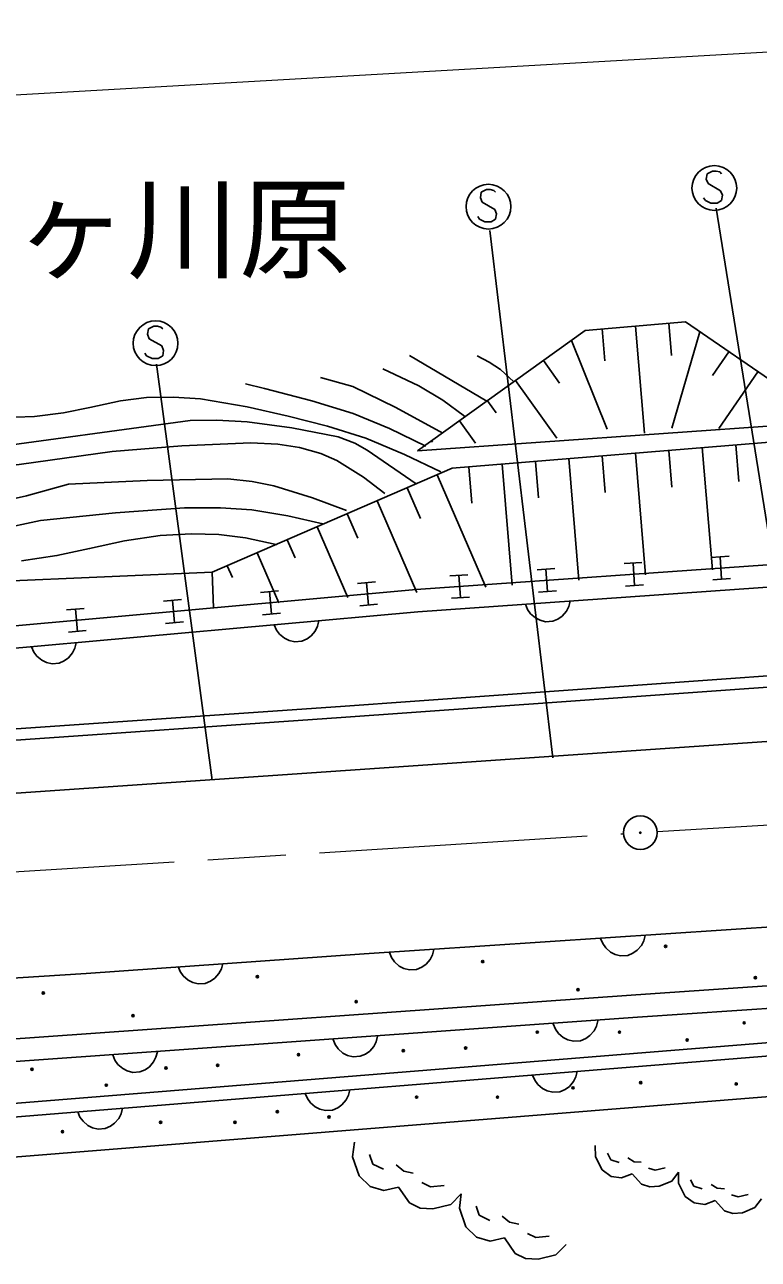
# Model space of a CAD drawing. Units: millimetres, scale not verified. Extents: x 40000 to 680000, y 20000 to 380000.
# Drawn here: x 244433 to 277230, y 278222 to 333384 of the extents above; entities that cross this region are included whole.
import ezdxf
from ezdxf.enums import TextEntityAlignment as Align

# ---------------------------------------------------------------- set-up
doc = ezdxf.new("R2010")
doc.units = ezdxf.units.MM
doc.header["$LTSCALE"] = 1000
doc.linetypes.add('CHAIN', pattern=[18.5, 12, -1.5, 3.5, -1.5])
for name, color, linetype, lineweight in [('M-BGD', 7, 'Continuous', 25), ('M-BGD-EXST', 7, 'Continuous', 25), ('M-BMK', 2, 'CHAIN', 13), ('M-BMK-SRVR', 3, 'Continuous', 25), ('M-STR-HTXT', 7, 'Continuous', 13), ('M-STR-STRC', 7, 'Continuous', 25)]:
    doc.layers.add(name, color=color, linetype=linetype, lineweight=lineweight)
doc.layers.add('M-BMK-HTXT', color=7, linetype='Continuous')
doc.styles.add('ＭＳ ゴシック', font='')
doc.styles.get('ＭＳ ゴシック').set_extended_font_data('MS Gothic')

msp = doc.modelspace()

# ---------------------------------------------------------------- linework, layer by layer
at = {"layer": 'M-BGD'}
for p, q in [((269497, 319727), (273970, 320112)), ((273224, 320048), (273349, 318602)), ((273970, 320112), (280462, 315640)), ((261995, 314341), (269497, 319727)), ((270243, 319791), (270365, 318369)), ((271733, 319920), (272145, 315140)), ((274619, 319665), (273362, 315358)), ((268872, 319278), (270480, 315313)), ((265095, 316562), (261632, 318611)), ((267622, 318381), (268347, 317371)), ((275917, 318770), (275183, 317705)), ((277216, 317876), (275469, 315340)), ((266371, 317483), (268223, 314904)), ((265121, 316585), (265507, 316048)), ((280462, 315640), (261995, 314341)), ((263871, 315688), (264590, 314686)), ((262620, 314790), (262666, 314726)), ((278454, 314794), (263546, 313566)), ((274727, 314487), (275177, 309024)), ((276218, 314610), (276353, 312968)), ((267273, 313873), (267407, 312248)), ((268764, 313995), (269211, 308571)), ((270254, 314118), (270389, 312488)), ((271745, 314241), (272194, 308798)), ((273236, 314364), (273371, 312728)), ((263546, 313566), (252815, 308923)), ((264291, 313627), (264424, 312008)), ((265782, 313750), (266227, 308345)), ((262875, 313275), (265047, 308255)), ((261534, 312695), (262125, 311328)), ((260192, 312115), (261964, 308021)), ((258851, 311534), (259322, 310445)), ((257510, 310954), (258880, 307787)), ((256169, 310373), (256519, 309562)), ((254827, 309793), (255797, 307553)), ((261932, 308147), (285288, 309792)), ((275122, 309577), (275920, 309633)), ((275521, 309605), (275591, 308608)), ((252815, 308923), (239298, 308336)), ((252815, 308923), (252869, 307331)), ((253486, 309213), (253717, 308680)), ((267337, 309029), (268135, 309085)), ((267736, 309057), (267806, 308059)), ((271229, 309303), (272027, 309359)), ((271628, 309331), (271699, 308333)), ((259319, 308413), (260116, 308485)), ((259717, 308449), (259807, 307453)), ((285237, 308786), (262012, 307150)), ((263444, 308755), (264242, 308811)), ((263843, 308783), (263914, 307785)), ((272098, 308362), (271300, 308305)), ((275990, 308636), (275192, 308579)), ((240235, 306184), (261932, 308147)), ((254980, 308020), (255776, 308092)), ((255378, 308056), (255468, 307060)), ((264313, 307813), (263515, 307757)), ((268205, 308087), (267407, 308031)), ((246301, 307235), (247097, 307307)), ((246699, 307271), (246789, 306275)), ((250640, 307628), (251437, 307700)), ((251038, 307664), (251129, 306668)), ((260206, 307489), (259409, 307417)), ((266821, 307489), (266918, 307255)), ((266918, 307255), (267051, 307064)), ((268648, 307176), (268753, 307384)), ((268753, 307384), (268816, 307629)), ((262012, 307150), (240314, 305187)), ((251527, 306704), (250730, 306632)), ((255866, 307096), (255070, 307024)), ((257526, 306503), (257584, 306749)), ((267051, 307064), (267265, 306878)), ((267265, 306878), (267473, 306773)), ((267473, 306773), (267718, 306710)), ((267718, 306710), (268037, 306732)), ((268037, 306732), (268271, 306829)), ((268271, 306829), (268462, 306963)), ((268462, 306963), (268648, 307176)), ((247188, 306311), (246391, 306239)), ((255592, 306569), (255693, 306337)), ((255693, 306337), (255831, 306149)), ((257243, 306076), (257424, 306293)), ((257424, 306293), (257526, 306503)), ((246676, 305522), (246734, 305768)), ((255831, 306149), (256048, 305968)), ((256048, 305968), (256258, 305866)), ((256258, 305866), (256504, 305808)), ((256504, 305808), (256823, 305837)), ((256823, 305837), (257055, 305939)), ((257055, 305939), (257243, 306076)), ((244742, 305588), (244844, 305356)), ((244844, 305356), (244981, 305168)), ((244981, 305168), (245198, 304987)), ((246205, 304957), (246394, 305095)), ((246394, 305095), (246575, 305312)), ((246575, 305312), (246676, 305522)), ((245198, 304987), (245408, 304885)), ((245408, 304885), (245655, 304827)), ((245655, 304827), (245973, 304856)), ((245973, 304856), (246205, 304957)), ((258552, 302928), (278785, 304372)), ((258587, 302429), (278822, 303873)), ((224063, 300528), (258552, 302928)), ((224072, 300028), (258587, 302429)), ((259607, 291873), (285339, 293565)), ((270178, 292561), (270274, 292327)), ((272003, 292241), (272110, 292448)), ((272110, 292448), (272174, 292693)), ((247178, 290990), (259607, 291873)), ((260736, 291936), (260832, 291701)), ((262561, 291616), (262668, 291823)), ((262668, 291823), (262731, 292068)), ((270274, 292327), (270407, 292135)), ((270407, 292135), (270619, 291949)), ((270619, 291949), (270827, 291842)), ((270827, 291842), (271072, 291778)), ((271391, 291799), (271625, 291895)), ((271625, 291895), (271817, 292028)), ((271817, 292028), (272003, 292241)), ((251294, 291310), (251389, 291076)), ((253225, 291198), (253289, 291443)), ((260832, 291701), (260964, 291510)), ((260964, 291510), (261177, 291323)), ((261177, 291323), (261385, 291217)), ((261949, 291174), (262183, 291270)), ((262183, 291270), (262375, 291403)), ((262375, 291403), (262561, 291616)), ((271072, 291778), (271391, 291799)), ((228686, 289814), (247178, 290990)), ((251389, 291076), (251522, 290885)), ((251522, 290885), (251735, 290698)), ((252741, 290645), (252933, 290778)), ((252933, 290778), (253119, 290990)), ((253119, 290990), (253225, 291198)), ((261385, 291217), (261630, 291153)), ((261630, 291153), (261949, 291174)), ((283736, 290847), (271754, 290040)), ((251735, 290698), (251943, 290592)), ((251943, 290592), (252187, 290528)), ((252187, 290528), (252507, 290549)), ((252507, 290549), (252741, 290645)), ((271754, 290040), (224672, 286688)), ((283832, 289851), (271823, 289043)), ((242674, 285081), (293499, 289186)), ((271823, 289043), (224750, 285691)), ((242721, 284482), (293547, 288588)), ((268064, 288741), (268161, 288507)), ((268161, 288507), (268294, 288316)), ((269890, 288429), (269996, 288637)), ((269996, 288637), (270059, 288882)), ((258217, 288048), (258314, 287814)), ((260149, 287943), (260212, 288188)), ((268294, 288316), (268508, 288131)), ((268508, 288131), (268716, 288025)), ((268716, 288025), (268961, 287962)), ((268961, 287962), (269280, 287985)), ((269280, 287985), (269514, 288081)), ((269514, 288081), (269705, 288215)), ((269705, 288215), (269890, 288429)), ((250302, 287250), (250365, 287495)), ((258314, 287814), (258447, 287623)), ((258447, 287623), (258661, 287437)), ((258661, 287437), (258869, 287332)), ((259667, 287388), (259858, 287522)), ((259858, 287522), (260043, 287735)), ((260043, 287735), (260149, 287943)), ((300145, 287284), (206797, 279816)), ((248370, 287354), (248467, 287120)), ((248467, 287120), (248600, 286929)), ((248600, 286929), (248814, 286744)), ((250011, 286828), (250197, 287042)), ((250197, 287042), (250302, 287250)), ((258869, 287332), (259114, 287269)), ((259114, 287269), (259433, 287291)), ((259433, 287291), (259667, 287388)), ((248814, 286744), (249022, 286638)), ((249022, 286638), (249267, 286575)), ((249267, 286575), (249586, 286598)), ((249586, 286598), (249820, 286694)), ((249820, 286694), (250011, 286828)), ((267137, 286455), (267236, 286222)), ((268967, 286161), (269070, 286370)), ((269070, 286370), (269131, 286616)), ((258905, 285549), (258965, 285795)), ((267236, 286222), (267372, 286032)), ((267372, 286032), (267588, 285849)), ((267588, 285849), (267797, 285745)), ((267797, 285745), (268042, 285685)), ((268361, 285711), (268594, 285810)), ((268594, 285810), (268784, 285946)), ((268784, 285946), (268967, 286161)), ((256972, 285634), (257071, 285401)), ((257071, 285401), (257207, 285211)), ((257207, 285211), (257422, 285028)), ((258618, 285124), (258802, 285340)), ((258802, 285340), (258905, 285549)), ((268042, 285685), (268361, 285711)), ((246807, 284812), (246906, 284580)), ((248636, 284519), (248740, 284728)), ((248740, 284728), (248800, 284974)), ((257422, 285028), (257631, 284924)), ((257631, 284924), (257877, 284864)), ((257877, 284864), (258196, 284890)), ((258196, 284890), (258429, 284989)), ((258429, 284989), (258618, 285124)), ((246906, 284580), (247041, 284390)), ((247041, 284390), (247257, 284207)), ((247257, 284207), (247466, 284103)), ((247466, 284103), (247711, 284043)), ((248030, 284069), (248263, 284168)), ((248263, 284168), (248453, 284303)), ((248453, 284303), (248636, 284519)), ((247711, 284043), (248030, 284069)), ((259181, 283459), (259095, 282794)), ((269940, 283301), (269947, 282807)), ((259095, 282794), (259391, 281945)), ((259852, 282899), (260000, 282474)), ((260000, 282474), (260477, 282244)), ((261044, 282441), (261379, 282161)), ((269947, 282807), (270250, 282219)), ((270487, 282962), (270639, 282668)), ((270639, 282668), (271011, 282550)), ((271403, 282752), (271676, 282583)), ((271676, 282583), (271997, 282562)), ((259391, 281945), (259871, 281477)), ((261379, 282161), (261807, 282072)), ((270250, 282219), (270649, 281928)), ((270649, 281928), (271118, 281860)), ((271118, 281860), (271585, 282039)), ((271585, 282039), (272010, 281576)), ((272321, 282295), (272619, 282200)), ((272619, 282200), (273061, 282305)), ((273365, 281717), (273656, 282115)), ((273656, 282115), (273662, 281622)), ((259871, 281477), (260490, 281296)), ((260490, 281296), (261152, 281447)), ((261152, 281447), (261635, 280742)), ((262192, 281650), (262574, 281466)), ((262574, 281466), (263189, 281522)), ((272010, 281576), (272381, 281457)), ((272381, 281457), (272800, 281487)), ((272800, 281487), (273365, 281717)), ((273662, 281622), (273966, 281034)), ((274203, 281777), (274354, 281483)), ((274354, 281483), (274726, 281364)), ((275118, 281566), (275392, 281397)), ((275392, 281397), (275713, 281377)), ((263485, 280672), (263953, 281153)), ((263953, 281153), (263869, 280500)), ((273966, 281034), (274364, 280743)), ((274834, 280675), (275300, 280853)), ((275300, 280853), (275725, 280390)), ((276037, 281109), (276334, 281015)), ((276334, 281015), (276777, 281119)), ((277080, 280531), (277371, 280929)), ((261635, 280742), (262113, 280512)), ((262113, 280512), (262682, 280472)), ((262682, 280472), (263485, 280672)), ((263869, 280500), (264159, 279667)), ((264611, 280603), (264757, 280187)), ((274364, 280743), (274834, 280675)), ((275725, 280390), (276097, 280271)), ((276097, 280271), (276516, 280302)), ((276516, 280302), (277080, 280531)), ((264757, 280187), (265225, 279960)), ((265780, 280154), (266110, 279879)), ((266110, 279879), (266529, 279792)), ((264159, 279667), (264630, 279208)), ((264630, 279208), (265237, 279030)), ((265237, 279030), (265886, 279178)), ((265886, 279178), (266361, 278487)), ((266907, 279378), (267282, 279197)), ((267282, 279197), (267886, 279252)), ((268176, 278418), (268635, 278890)), ((266361, 278487), (266829, 278261)), ((266829, 278261), (267388, 278222)), ((267388, 278222), (268176, 278418))]:
    msp.add_line(p, q, dxfattribs=at)
for points in [[(266297, 317431), (265704, 317971), (265191, 318313), (264666, 318582)], [(260540, 312442), (259573, 313172), (258387, 313910), (257676, 314221), (256712, 314497), (255743, 314648), (254543, 314706), (251462, 314567), (248342, 314314), (244183, 313729), (240082, 313260), (238482, 313201), (236906, 313242), (235510, 313372), (233961, 313635), (231827, 314173), (229718, 314576), (228531, 314753), (227535, 314999), (226412, 315425), (225247, 315987), (222068, 317814)], [(225574, 317839), (229291, 316360), (232936, 315017), (234179, 314670), (235751, 314356), (237144, 314197), (238468, 314147), (240267, 314211), (242199, 314386), (251833, 315693), (253030, 315720), (254381, 315637), (256370, 315366), (258452, 314975), (259189, 314691), (259739, 314375), (261939, 312864)], [(264090, 315896), (263122, 316608), (262054, 317251), (260444, 318006)], [(258813, 311674), (257295, 312245), (255572, 312775), (254602, 312975), (253516, 313087), (249905, 313020), (246396, 312854), (244514, 312329), (242388, 311850), (240105, 311770), (237700, 311790), (236522, 311995), (235360, 312308), (233490, 312928), (231463, 313476), (228869, 313692), (226476, 314016), (224368, 314676), (222297, 315452), (221684, 315800), (220901, 316406), (219861, 317431)], [(263035, 313401), (261411, 314187), (259681, 314909), (257968, 315450), (256218, 315890), (254381, 316306), (252289, 316663), (251088, 316746), (249886, 316720), (248722, 316571), (247351, 316286), (246175, 316044), (244869, 315882), (242303, 315792), (239811, 315821), (237448, 316242), (235233, 316522), (234046, 316690), (232910, 316965), (231374, 317527)], [(262363, 314552), (260743, 315342), (259115, 316009), (257277, 316581), (255147, 317131), (254304, 317335)], [(263131, 315128), (261024, 316277), (259106, 317212), (257662, 317623)], [(257765, 311079), (256204, 311437), (254581, 311701), (253183, 311801), (251579, 311799), (248491, 311578), (245146, 311230), (243177, 310810)], [(244292, 309431), (245875, 309663), (247331, 309974), (248892, 310319), (250488, 310566), (251888, 310642), (253120, 310600), (254303, 310450), (255672, 310156), (255712, 310147)]]:
    msp.add_lwpolyline(points, dxfattribs=at)
for centre, radius in [((273085, 292203), 50), ((273085, 292203), 30), ((273085, 292203), 10), ((264912, 291526), 50), ((264912, 291526), 30), ((264912, 291526), 10), ((254838, 290849), 50), ((254838, 290849), 30), ((254838, 290849), 10), ((277099, 290801), 50), ((277099, 290801), 30), ((277099, 290801), 10), ((245263, 290124), 50), ((245263, 290124), 30), ((269168, 290269), 50), ((269168, 290269), 30), ((269168, 290269), 10), ((245263, 290124), 10), ((259254, 289737), 50), ((259254, 289737), 30), ((259254, 289737), 10), ((249277, 289108), 50), ((249277, 289108), 30), ((249277, 289108), 10), ((276598, 288787), 50), ((276598, 288787), 30), ((276598, 288787), 10), ((267348, 288372), 50), ((267348, 288372), 30), ((267348, 288372), 10), ((271024, 288372), 50), ((271024, 288372), 30), ((271024, 288372), 10), ((274048, 288016), 50), ((274048, 288016), 30), ((274048, 288016), 10), ((256676, 287364), 50), ((261360, 287542), 50), ((261360, 287542), 30), ((261360, 287542), 10), ((264147, 287661), 50), ((264147, 287661), 30), ((264147, 287661), 10), ((253060, 286890), 50), ((253060, 286890), 30), ((253060, 286890), 10), ((256676, 287364), 30), ((256676, 287364), 10), ((244759, 286712), 50), ((244759, 286712), 30), ((244759, 286712), 10), ((250748, 286771), 50), ((250748, 286771), 30), ((250748, 286771), 10), ((248080, 286001), 50), ((248080, 286001), 30), ((248080, 286001), 10), ((268949, 285882), 50), ((268949, 285882), 30), ((268949, 285882), 10), ((271973, 286119), 50), ((271973, 286119), 30), ((271973, 286119), 10), ((276242, 286060), 50), ((276242, 286060), 30), ((276242, 286060), 10), ((261953, 285467), 50), ((261953, 285467), 30), ((261953, 285467), 10), ((265570, 285467), 50), ((265570, 285467), 30), ((265570, 285467), 10), ((255728, 284815), 50), ((255728, 284815), 30), ((255728, 284815), 10), ((250510, 284340), 50), ((250510, 284340), 30), ((250510, 284340), 10), ((253831, 284340), 50), ((253831, 284340), 30), ((253831, 284340), 10), ((258040, 284578), 50), ((258040, 284578), 30), ((258040, 284578), 10), ((246123, 283925), 50), ((246123, 283925), 30), ((246123, 283925), 10)]:
    msp.add_circle(centre, radius, dxfattribs=at)
at = {"layer": 'M-BGD-EXST'}
for p, q in [((274944, 326726), (274904, 326486)), ((275184, 326846), (274944, 326726)), ((275344, 326846), (275184, 326846)), ((275504, 326806), (275344, 326846)), ((275584, 326726), (275504, 326806)), ((265086, 326014), (264846, 325894)), ((265246, 326014), (265086, 326014)), ((265406, 325974), (265246, 326014)), ((274904, 326486), (274984, 326286)), ((274984, 326286), (275544, 325966)), ((264846, 325894), (264806, 325654)), ((264806, 325654), (264886, 325454)), ((265486, 325894), (265406, 325974)), ((274864, 325526), (274784, 325646)), ((275104, 325406), (274864, 325526)), ((275584, 325526), (275384, 325406)), ((275544, 325966), (275624, 325766)), ((275624, 325766), (275584, 325526)), ((264886, 325454), (265446, 325134)), ((265446, 325134), (265526, 324934)), ((265526, 324934), (265486, 324694)), ((275384, 325406), (275104, 325406)), ((275348, 325181), (279165, 301369)), ((264766, 324694), (264686, 324814)), ((265006, 324574), (264766, 324694)), ((265286, 324574), (265006, 324574)), ((265486, 324694), (265286, 324574)), ((268047, 300623), (265226, 324186)), ((249965, 319792), (249925, 319552)), ((249925, 319552), (250005, 319352)), ((250205, 319912), (249965, 319792)), ((250365, 319912), (250205, 319912)), ((250525, 319872), (250365, 319912)), ((250605, 319792), (250525, 319872)), ((250005, 319352), (250565, 319032)), ((250565, 319032), (250645, 318832)), ((249885, 318592), (249805, 318712)), ((250125, 318472), (249885, 318592)), ((250405, 318472), (250125, 318472)), ((250605, 318592), (250405, 318472)), ((250645, 318832), (250605, 318592)), ((250326, 318212), (252815, 299627))]:
    msp.add_line(p, q, dxfattribs=at)
for centre in [(275264, 326086), (265166, 325254), (250285, 319152)]:
    msp.add_circle(centre, 1000, dxfattribs=at)
at = {"layer": 'M-BMK'}
for p, q in [((272705, 297329), (325027, 300548)), ((202217, 292926), (271208, 297237))]:
    msp.add_line(p, q, dxfattribs=at)
at = {"layer": 'M-BMK-SRVR'}
for radius in [750, 30]:
    msp.add_circle((271956, 297283), radius, dxfattribs=at)
at = {"layer": 'M-STR-HTXT'}
msp.add_line((299310, 333384), (185036, 326887), dxfattribs=at)
at = {"layer": 'M-STR-STRC'}
msp.add_line((231984, 298223), (306704, 303346), dxfattribs=at)

# ---------------------------------------------------------------- texts
at = {"layer": 'M-BMK-HTXT', "style": 'ＭＳ ゴシック'}
msp.add_text('牛ヶ川原', height=3666, dxfattribs=at).set_placement((249014, 324278), align=Align.MIDDLE_CENTER)

doc.saveas('drawing.dxf')
